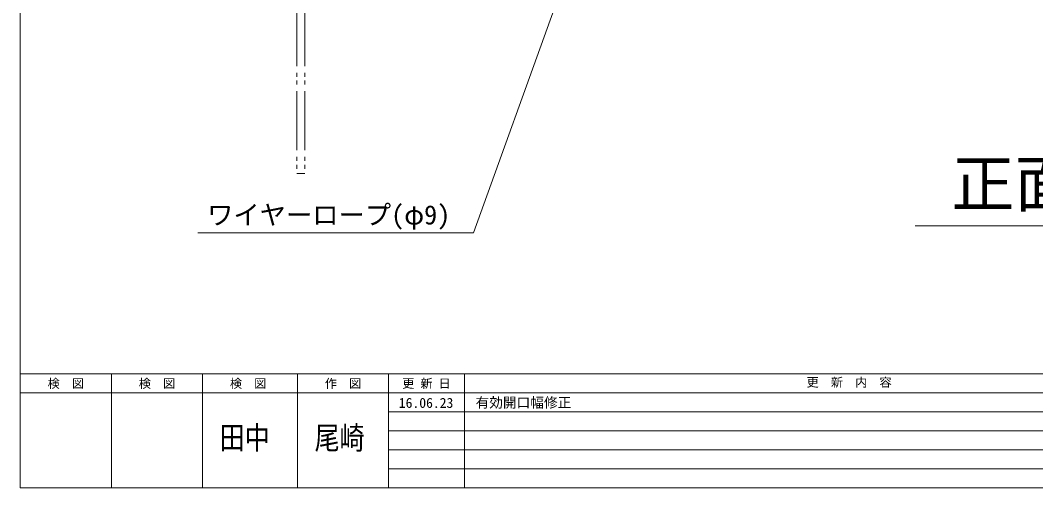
# Model space of a CAD drawing. Units: millimetres, scale not verified. Extents: x -9305 to 9305, y -6415 to 6415.
# Drawn here: x -9305 to -3122, y -6415 to -3570 of the extents above; entities that cross this region are included whole.
import ezdxf
from ezdxf.enums import TextEntityAlignment as Align

# ---------------------------------------------------------------- set-up
doc = ezdxf.new("R2010")
doc.units = ezdxf.units.MM
doc.header["$LTSCALE"] = 40
doc.linetypes.add('DOUBLE_CHAIN2', pattern=[12.8, 9, -1, 0.6, -0.6, 0.6, -1])
for name, color, linetype, lineweight in [('0-0_0', 7, 'Continuous', 9), ('0-4_CLGS-81', 7, 'Continuous', 9), ('0-7_TEXT', 7, 'Continuous', 9), ('0-9_図面枠', 7, 'Continuous', 9)]:
    doc.layers.add(name, color=color, linetype=linetype, lineweight=lineweight)
doc.styles.add('ＭＳ ゴシック', font='')
doc.styles.get('ＭＳ ゴシック').set_extended_font_data('MS Gothic')

msp = doc.modelspace()

# ---------------------------------------------------------------- linework, layer by layer
at = {"layer": '0-0_0'}
msp.add_line((-9304.61, 6414.98), (-9304.61, -6414.98), dxfattribs=at)
at = {"layer": '0-4_CLGS-81', "linetype": 'DOUBLE_CHAIN2'}
for p, q in [((-7620.3, -3488.92), (-7620.3, -4502.44)), ((-7571.7, -3488.92), (-7571.7, -4502.44)), ((-7571.7, -4502.44), (-7620.3, -4502.44))]:
    msp.add_line(p, q, dxfattribs=at)
at = {"layer": '0-7_TEXT'}
for p, q in [((-6052.75, -3494.75), (-6545.08, -4862.55)), ((-3855.22, -4821.6), (-2374.36, -4821.6)), ((-8222.82, -4862.55), (-6545.08, -4862.55))]:
    msp.add_line(p, q, dxfattribs=at)
at = {"layer": '0-9_図面枠'}
for p, q in [((-9304.61, -5721.47), (9304.61, -5721.47)), ((-8749.8, -5721.47), (-8749.8, -6414.98)), ((-8194.99, -5721.47), (-8194.99, -6414.98)), ((-7617.06, -5721.47), (-7617.06, -6414.98)), ((-7062.26, -5721.47), (-7062.26, -6414.98)), ((-6599.91, -5721.47), (-6599.91, -6414.98)), ((-9304.61, -5837.05), (-1930.27, -5837.05)), ((-7062.26, -5952.64), (-1930.27, -5952.64)), ((-7062.26, -6068.22), (-1930.27, -6068.22)), ((-7062.26, -6183.81), (-1930.27, -6183.81)), ((-7062.26, -6299.39), (-1930.27, -6299.39))]:
    msp.add_line(p, q, dxfattribs=at)
msp.add_lwpolyline([(-9304.61, -6414.98), (9304.61, -6414.98), (9304.61, 6414.98), (-9304.61, 6414.98)], dxfattribs=at)

# ---------------------------------------------------------------- texts
at = {"layer": '0-7_TEXT', "style": 'ＭＳ ゴシック'}
for s, height, p in [('正面図', 281.5, (-3634.41, -4788.86)), ('ワイヤーロープ(φ9)', 117.3, (-8166.98, -4847.82))]:
    msp.add_text(s, height=height, dxfattribs=at).set_placement(p, align=Align.BOTTOM_LEFT)
at = {"layer": '0-9_図面枠', "style": 'ＭＳ ゴシック'}
for s, height, p in [('検\u3000図', 54.23, (-9138.16, -5823.64)), ('検\u3000図', 54.23, (-8583.36, -5823.64)), ('検\u3000図', 54.23, (-8028.55, -5823.64)), ('作\u3000図', 54.23, (-7450.62, -5823.64)), ('更 新 日', 54.23, (-6979.03, -5823.64)), ('更\u3000新\u3000内\u3000容', 54.23, (-4516.95, -5816.54)), ('16.06.23', 61, (-6999.81, -5947.32)), ('有効開口幅修正', 61, (-6532.22, -5945.4))]:
    msp.add_text(s, height=height, dxfattribs=at).set_placement(p, align=Align.BOTTOM_LEFT)
at = {"layer": '0-9_図面枠', "style": 'ＭＳ ゴシック', "width": 0.8}
for s, p in [('田中', (-8090.44, -6221.83)), ('尾崎', (-7512.51, -6223.1))]:
    msp.add_text(s, height=139.4, dxfattribs=at).set_placement(p, align=Align.BOTTOM_LEFT)

doc.saveas('drawing.dxf')
